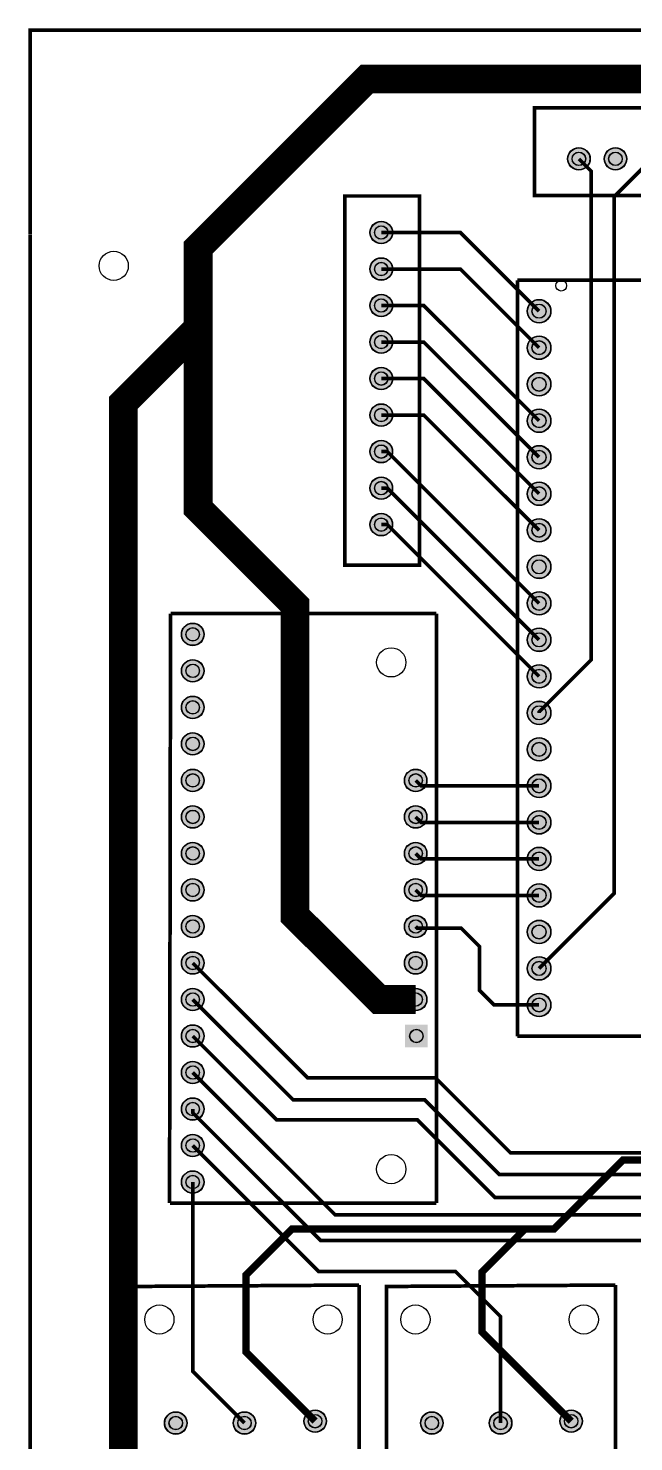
# Model space of a CAD drawing. Header units: millimetres. Extents: x 13 to 191, y -72 to 100.
# Drawn here: x 13.5 to 55.5, y 2 to 100.3 of the extents above; entities that cross this region are included whole.
import ezdxf

# ---------------------------------------------------------------- set-up
doc = ezdxf.new("R2010")
doc.units = ezdxf.units.MM
for name, color, linetype, true_color in [('BoardOutLine', 7, 'Continuous', 0xff00ff), ('BottomLayer', 7, 'Continuous', 0x0000ff), ('BottomSolderMaskLayer', 7, 'Continuous', 0xaa00ff), ('Multi-Layer', 7, 'Continuous', 0xc0c0c0), ('TopLayer', 7, 'Continuous', 0xff0000), ('TopSilkLayer', 7, 'Continuous', 0xffcc00), ('TopSolderMaskLayer', 7, 'Continuous', 0x800080)]:
    doc.layers.add(name, color=color, linetype=linetype, true_color=true_color)

msp = doc.modelspace()

# ---------------------------------------------------------------- hatches: boundary and pattern name
at = {"layer": 'BottomSolderMaskLayer'}
for points in [[(50.95224790449566, 91.24409448818903, 1), (52.52705105410195, 91.24409448818903, 1)], [(53.49225298450579, 91.24409448818903, 1), (55.067056134112086, 91.24409448818903, 1)], [(37.21259842519685, 86.12014224028451, 1), (38.78740157480315, 86.12014224028451, 1)], [(37.21259842519685, 83.58013716027438, 1), (38.78740157480315, 83.58013716027438, 1)], [(37.21259842519685, 81.04013208026413, 1), (38.78740157480315, 81.04013208026413, 1)], [(48.14465328930654, 80.64516129032268, 1), (49.795402590805146, 80.64516129032268, 1)], [(37.21259842519685, 78.500127000254, 1), (38.78740157480315, 78.500127000254, 1)], [(48.14465328930654, 78.10515621031243, 1), (49.795402590805146, 78.10515621031243, 1)], [(37.21259842519685, 75.96012192024386, 1), (38.78740157480315, 75.96012192024386, 1)], [(48.14465328930654, 75.5651511303023, 1), (49.795402590805146, 75.5651511303023, 1)], [(37.21259842519685, 73.42011684023373, 1), (38.78740157480315, 73.42011684023373, 1)], [(48.14465328930654, 73.02514605029216, 1), (49.795402590805146, 73.02514605029216, 1)], [(37.21259842519685, 70.88011176022349, 1), (38.78740157480315, 70.88011176022349, 1)], [(48.14465328930654, 70.48514097028203, 1), (49.795402590805146, 70.48514097028203, 1)], [(37.21259842519685, 68.34010668021335, 1), (38.78740157480315, 68.34010668021335, 1)], [(48.14465328930654, 67.94513589027179, 1), (49.795402590805146, 67.94513589027179, 1)], [(37.21259842519685, 65.80010160020322, 1), (38.78740157480315, 65.80010160020322, 1)], [(48.14465328930654, 65.40513081026165, 1), (49.795402590805146, 65.40513081026165, 1)], [(48.14465328930654, 62.86512573025152, 1), (49.795402590805146, 62.86512573025152, 1)], [(48.14465328930654, 60.32512065024139, 1), (49.795402590805146, 60.32512065024139, 1)], [(24.10464820929638, 58.16611633223272, 1), (25.679451358902675, 58.16611633223272, 1)], [(48.14465328930654, 57.78511557023114, 1), (49.795402590805146, 57.78511557023114, 1)], [(24.10464820929638, 55.626111252222586, 1), (25.679451358902675, 55.626111252222586, 1)], [(48.14465328930654, 55.24511049022101, 1), (49.795402590805146, 55.24511049022101, 1)], [(24.10464820929638, 53.08610617221234, 1), (25.679451358902675, 53.08610617221234, 1)], [(48.14465328930654, 52.70510541021088, 1), (49.795402590805146, 52.70510541021088, 1)], [(24.10464820929638, 50.54610109220221, 1), (25.679451358902675, 50.54610109220221, 1)], [(48.14465328930654, 50.165100330200744, 1), (49.795402590805146, 50.165100330200744, 1)], [(24.10464820929638, 48.006096012192074, 1), (25.679451358902675, 48.006096012192074, 1)], [(39.60452120904238, 48.006096012192074, 1), (41.17932435864868, 48.006096012192074, 1)], [(48.14465328930654, 47.6250952501905, 1), (49.795402590805146, 47.6250952501905, 1)], [(24.10464820929638, 45.46609093218194, 1), (25.679451358902675, 45.46609093218194, 1)], [(39.60452120904238, 45.46609093218194, 1), (41.17932435864868, 45.46609093218194, 1)], [(48.14465328930654, 45.085090170180365, 1), (49.795402590805146, 45.085090170180365, 1)], [(24.10464820929638, 42.926085852171695, 1), (25.679451358902675, 42.926085852171695, 1)], [(39.60452120904238, 42.926085852171695, 1), (41.17932435864868, 42.926085852171695, 1)], [(48.14465328930654, 42.54508509017023, 1), (49.795402590805146, 42.54508509017023, 1)], [(24.10464820929638, 40.38608077216156, 1), (25.679451358902675, 40.38608077216156, 1)], [(39.60452120904238, 40.38608077216156, 1), (41.17932435864868, 40.38608077216156, 1)], [(48.14465328930654, 40.0050800101601, 1), (49.795402590805146, 40.0050800101601, 1)], [(24.10464820929638, 37.84607569215143, 1), (25.679451358902675, 37.84607569215143, 1)], [(39.60452120904238, 37.84607569215143, 1), (41.17932435864868, 37.84607569215143, 1)], [(48.14465328930654, 37.465074930149854, 1), (49.795402590805146, 37.465074930149854, 1)], [(24.10464820929638, 35.3060706121413, 1), (25.679451358902675, 35.3060706121413, 1)], [(39.60452120904238, 35.3060706121413, 1), (41.17932435864868, 35.3060706121413, 1)], [(48.14465328930654, 34.92506985013972, 1), (49.795402590805146, 34.92506985013972, 1)], [(24.10464820929638, 32.76606553213105, 1), (25.679451358902675, 32.76606553213105, 1)], [(39.60452120904238, 32.76606553213105, 1), (41.17932435864868, 32.76606553213105, 1)], [(48.14465328930654, 32.38506477012959, 1), (49.795402590805146, 32.38506477012959, 1)], [(24.10464820929638, 30.22606045212092, 1), (25.679451358902675, 30.22606045212092, 1)], [(39.65542629751917, 31.013514520362378), (41.230229447125566, 31.013514520362378), (41.230229447125566, 29.438711370756096), (39.65542629751917, 29.438711370756096)], [(24.10464820929638, 27.686055372110786, 1), (25.679451358902675, 27.686055372110786, 1)], [(24.10464820929638, 25.146050292100654, 1), (25.679451358902675, 25.146050292100654, 1)], [(24.10464820929638, 22.606045212090407, 1), (25.679451358902675, 22.606045212090407, 1)], [(24.10464820929638, 20.066040132080275, 1), (25.679451358902675, 20.066040132080275, 1)], [(22.926593853187846, 3.302006604013286, 1), (24.501397002794143, 3.302006604013286, 1)], [(27.706629413258774, 3.302006604013286, 1), (29.28143256286507, 3.302006604013286, 1)], [(32.61366522733038, 3.429006858013736, 1), (34.188468376936676, 3.429006858013736, 1)], [(40.726949453898946, 3.302006604013286, 1), (42.30175260350524, 3.302006604013286, 1)], [(45.5069850139701, 3.302006604013286, 1), (47.0817881635764, 3.302006604013286, 1)], [(50.41402082804171, 3.429006858013736, 1), (51.988823977648, 3.429006858013736, 1)]]:
    msp.add_hatch(color=256, dxfattribs=at).paths.add_polyline_path(points)
at = {"layer": 'Multi-Layer'}
for points in [[(50.97764795529576, 91.24409448818903, 1), (52.50165100330185, 91.24409448818903, 1)], [(53.51765303530589, 91.24409448818903, 1), (55.041656083311985, 91.24409448818903, 1)], [(37.23799847599695, 86.12014224028451, 1), (38.76200152400305, 86.12014224028451, 1)], [(37.23799847599695, 83.58013716027438, 1), (38.76200152400305, 83.58013716027438, 1)], [(37.23799847599695, 81.04013208026413, 1), (38.76200152400305, 81.04013208026413, 1)], [(48.17005334010664, 80.64516129032268, 1), (49.770002540005045, 80.64516129032268, 1)], [(37.23799847599695, 78.500127000254, 1), (38.76200152400305, 78.500127000254, 1)], [(48.17005334010664, 78.10515621031243, 1), (49.770002540005045, 78.10515621031243, 1)], [(37.23799847599695, 75.96012192024386, 1), (38.76200152400305, 75.96012192024386, 1)], [(48.17005334010664, 75.5651511303023, 1), (49.770002540005045, 75.5651511303023, 1)], [(37.23799847599695, 73.42011684023373, 1), (38.76200152400305, 73.42011684023373, 1)], [(48.17005334010664, 73.02514605029216, 1), (49.770002540005045, 73.02514605029216, 1)], [(37.23799847599695, 70.88011176022349, 1), (38.76200152400305, 70.88011176022349, 1)], [(48.17005334010664, 70.48514097028203, 1), (49.770002540005045, 70.48514097028203, 1)], [(37.23799847599695, 68.34010668021335, 1), (38.76200152400305, 68.34010668021335, 1)], [(48.17005334010664, 67.94513589027179, 1), (49.770002540005045, 67.94513589027179, 1)], [(37.23799847599695, 65.80010160020322, 1), (38.76200152400305, 65.80010160020322, 1)], [(48.17005334010664, 65.40513081026165, 1), (49.770002540005045, 65.40513081026165, 1)], [(48.17005334010664, 62.86512573025152, 1), (49.770002540005045, 62.86512573025152, 1)], [(48.17005334010664, 60.32512065024139, 1), (49.770002540005045, 60.32512065024139, 1)], [(24.13004826009648, 58.16611633223272, 1), (25.654051308102574, 58.16611633223272, 1)], [(48.17005334010664, 57.78511557023114, 1), (49.770002540005045, 57.78511557023114, 1)], [(24.13004826009648, 55.626111252222586, 1), (25.654051308102574, 55.626111252222586, 1)], [(48.17005334010664, 55.24511049022101, 1), (49.770002540005045, 55.24511049022101, 1)], [(24.13004826009648, 53.08610617221234, 1), (25.654051308102574, 53.08610617221234, 1)], [(48.17005334010664, 52.70510541021088, 1), (49.770002540005045, 52.70510541021088, 1)], [(24.13004826009648, 50.54610109220221, 1), (25.654051308102574, 50.54610109220221, 1)], [(48.17005334010664, 50.165100330200744, 1), (49.770002540005045, 50.165100330200744, 1)], [(24.13004826009648, 48.006096012192074, 1), (25.654051308102574, 48.006096012192074, 1)], [(39.62992125984248, 48.006096012192074, 1), (41.15392430784858, 48.006096012192074, 1)], [(48.17005334010664, 47.6250952501905, 1), (49.770002540005045, 47.6250952501905, 1)], [(24.13004826009648, 45.46609093218194, 1), (25.654051308102574, 45.46609093218194, 1)], [(39.62992125984248, 45.46609093218194, 1), (41.15392430784858, 45.46609093218194, 1)], [(48.17005334010664, 45.085090170180365, 1), (49.770002540005045, 45.085090170180365, 1)], [(24.13004826009648, 42.926085852171695, 1), (25.654051308102574, 42.926085852171695, 1)], [(39.62992125984248, 42.926085852171695, 1), (41.15392430784858, 42.926085852171695, 1)], [(48.17005334010664, 42.54508509017023, 1), (49.770002540005045, 42.54508509017023, 1)], [(24.13004826009648, 40.38608077216156, 1), (25.654051308102574, 40.38608077216156, 1)], [(39.62992125984248, 40.38608077216156, 1), (41.15392430784858, 40.38608077216156, 1)], [(48.17005334010664, 40.0050800101601, 1), (49.770002540005045, 40.0050800101601, 1)], [(24.13004826009648, 37.84607569215143, 1), (25.654051308102574, 37.84607569215143, 1)], [(39.62992125984248, 37.84607569215143, 1), (41.15392430784858, 37.84607569215143, 1)], [(48.17005334010664, 37.465074930149854, 1), (49.770002540005045, 37.465074930149854, 1)], [(24.13004826009648, 35.3060706121413, 1), (25.654051308102574, 35.3060706121413, 1)], [(39.62992125984248, 35.3060706121413, 1), (41.15392430784858, 35.3060706121413, 1)], [(48.17005334010664, 34.92506985013972, 1), (49.770002540005045, 34.92506985013972, 1)], [(24.13004826009648, 32.76606553213105, 1), (25.654051308102574, 32.76606553213105, 1)], [(39.62992125984248, 32.76606553213105, 1), (41.15392430784858, 32.76606553213105, 1)], [(48.17005334010664, 32.38506477012959, 1), (49.770002540005045, 32.38506477012959, 1)], [(24.13004826009648, 30.22606045212092, 1), (25.654051308102574, 30.22606045212092, 1)], [(39.680822961645845, 30.988112776225535), (41.204826009651924, 30.988112776225535), (41.204826009651924, 29.464109728219455), (39.680822961645845, 29.464109728219455)], [(24.13004826009648, 27.686055372110786, 1), (25.654051308102574, 27.686055372110786, 1)], [(24.13004826009648, 25.146050292100654, 1), (25.654051308102574, 25.146050292100654, 1)], [(24.13004826009648, 22.606045212090407, 1), (25.654051308102574, 22.606045212090407, 1)], [(24.13004826009648, 20.066040132080275, 1), (25.654051308102574, 20.066040132080275, 1)], [(22.951993903987947, 3.302006604013286, 1), (24.47599695199404, 3.302006604013286, 1)], [(27.732029464058876, 3.302006604013286, 1), (29.25603251206497, 3.302006604013286, 1)], [(32.63906527813048, 3.429006858013736, 1), (34.163068326136575, 3.429006858013736, 1)], [(40.75234950469905, 3.302006604013286, 1), (42.27635255270514, 3.302006604013286, 1)], [(45.5323850647702, 3.302006604013286, 1), (47.0563881127763, 3.302006604013286, 1)], [(50.43942087884181, 3.429006858013736, 1), (51.9634239268479, 3.429006858013736, 1)]]:
    msp.add_hatch(color=256, dxfattribs=at).paths.add_polyline_path(points)
at = {"layer": 'TopSolderMaskLayer'}
for points in [[(50.95224790449566, 91.24409448818903, 1), (52.52705105410195, 91.24409448818903, 1)], [(53.49225298450579, 91.24409448818903, 1), (55.067056134112086, 91.24409448818903, 1)], [(37.21259842519685, 86.12014224028451, 1), (38.78740157480315, 86.12014224028451, 1)], [(37.21259842519685, 83.58013716027438, 1), (38.78740157480315, 83.58013716027438, 1)], [(37.21259842519685, 81.04013208026413, 1), (38.78740157480315, 81.04013208026413, 1)], [(48.14465328930654, 80.64516129032268, 1), (49.795402590805146, 80.64516129032268, 1)], [(37.21259842519685, 78.500127000254, 1), (38.78740157480315, 78.500127000254, 1)], [(48.14465328930654, 78.10515621031243, 1), (49.795402590805146, 78.10515621031243, 1)], [(37.21259842519685, 75.96012192024386, 1), (38.78740157480315, 75.96012192024386, 1)], [(48.14465328930654, 75.5651511303023, 1), (49.795402590805146, 75.5651511303023, 1)], [(37.21259842519685, 73.42011684023373, 1), (38.78740157480315, 73.42011684023373, 1)], [(48.14465328930654, 73.02514605029216, 1), (49.795402590805146, 73.02514605029216, 1)], [(37.21259842519685, 70.88011176022349, 1), (38.78740157480315, 70.88011176022349, 1)], [(48.14465328930654, 70.48514097028203, 1), (49.795402590805146, 70.48514097028203, 1)], [(37.21259842519685, 68.34010668021335, 1), (38.78740157480315, 68.34010668021335, 1)], [(48.14465328930654, 67.94513589027179, 1), (49.795402590805146, 67.94513589027179, 1)], [(37.21259842519685, 65.80010160020322, 1), (38.78740157480315, 65.80010160020322, 1)], [(48.14465328930654, 65.40513081026165, 1), (49.795402590805146, 65.40513081026165, 1)], [(48.14465328930654, 62.86512573025152, 1), (49.795402590805146, 62.86512573025152, 1)], [(48.14465328930654, 60.32512065024139, 1), (49.795402590805146, 60.32512065024139, 1)], [(24.10464820929638, 58.16611633223272, 1), (25.679451358902675, 58.16611633223272, 1)], [(48.14465328930654, 57.78511557023114, 1), (49.795402590805146, 57.78511557023114, 1)], [(24.10464820929638, 55.626111252222586, 1), (25.679451358902675, 55.626111252222586, 1)], [(48.14465328930654, 55.24511049022101, 1), (49.795402590805146, 55.24511049022101, 1)], [(24.10464820929638, 53.08610617221234, 1), (25.679451358902675, 53.08610617221234, 1)], [(48.14465328930654, 52.70510541021088, 1), (49.795402590805146, 52.70510541021088, 1)], [(24.10464820929638, 50.54610109220221, 1), (25.679451358902675, 50.54610109220221, 1)], [(48.14465328930654, 50.165100330200744, 1), (49.795402590805146, 50.165100330200744, 1)], [(24.10464820929638, 48.006096012192074, 1), (25.679451358902675, 48.006096012192074, 1)], [(39.60452120904238, 48.006096012192074, 1), (41.17932435864868, 48.006096012192074, 1)], [(48.14465328930654, 47.6250952501905, 1), (49.795402590805146, 47.6250952501905, 1)], [(24.10464820929638, 45.46609093218194, 1), (25.679451358902675, 45.46609093218194, 1)], [(39.60452120904238, 45.46609093218194, 1), (41.17932435864868, 45.46609093218194, 1)], [(48.14465328930654, 45.085090170180365, 1), (49.795402590805146, 45.085090170180365, 1)], [(24.10464820929638, 42.926085852171695, 1), (25.679451358902675, 42.926085852171695, 1)], [(39.60452120904238, 42.926085852171695, 1), (41.17932435864868, 42.926085852171695, 1)], [(48.14465328930654, 42.54508509017023, 1), (49.795402590805146, 42.54508509017023, 1)], [(24.10464820929638, 40.38608077216156, 1), (25.679451358902675, 40.38608077216156, 1)], [(39.60452120904238, 40.38608077216156, 1), (41.17932435864868, 40.38608077216156, 1)], [(48.14465328930654, 40.0050800101601, 1), (49.795402590805146, 40.0050800101601, 1)], [(24.10464820929638, 37.84607569215143, 1), (25.679451358902675, 37.84607569215143, 1)], [(39.60452120904238, 37.84607569215143, 1), (41.17932435864868, 37.84607569215143, 1)], [(48.14465328930654, 37.465074930149854, 1), (49.795402590805146, 37.465074930149854, 1)], [(24.10464820929638, 35.3060706121413, 1), (25.679451358902675, 35.3060706121413, 1)], [(39.60452120904238, 35.3060706121413, 1), (41.17932435864868, 35.3060706121413, 1)], [(48.14465328930654, 34.92506985013972, 1), (49.795402590805146, 34.92506985013972, 1)], [(24.10464820929638, 32.76606553213105, 1), (25.679451358902675, 32.76606553213105, 1)], [(39.60452120904238, 32.76606553213105, 1), (41.17932435864868, 32.76606553213105, 1)], [(48.14465328930654, 32.38506477012959, 1), (49.795402590805146, 32.38506477012959, 1)], [(24.10464820929638, 30.22606045212092, 1), (25.679451358902675, 30.22606045212092, 1)], [(39.65542629751917, 31.013514520362378), (41.230229447125566, 31.013514520362378), (41.230229447125566, 29.438711370756096), (39.65542629751917, 29.438711370756096)], [(24.10464820929638, 27.686055372110786, 1), (25.679451358902675, 27.686055372110786, 1)], [(24.10464820929638, 25.146050292100654, 1), (25.679451358902675, 25.146050292100654, 1)], [(24.10464820929638, 22.606045212090407, 1), (25.679451358902675, 22.606045212090407, 1)], [(24.10464820929638, 20.066040132080275, 1), (25.679451358902675, 20.066040132080275, 1)], [(22.926593853187846, 3.302006604013286, 1), (24.501397002794143, 3.302006604013286, 1)], [(27.706629413258774, 3.302006604013286, 1), (29.28143256286507, 3.302006604013286, 1)], [(32.61366522733038, 3.429006858013736, 1), (34.188468376936676, 3.429006858013736, 1)], [(40.726949453898946, 3.302006604013286, 1), (42.30175260350524, 3.302006604013286, 1)], [(45.5069850139701, 3.302006604013286, 1), (47.0817881635764, 3.302006604013286, 1)], [(50.41402082804171, 3.429006858013736, 1), (51.988823977648, 3.429006858013736, 1)]]:
    msp.add_hatch(color=256, dxfattribs=at).paths.add_polyline_path(points)

# ---------------------------------------------------------------- linework, layer by layer
at = {"layer": 'BoardOutLine', "const_width": 0.25400050800101603}
msp.add_lwpolyline([(13.589027178054266, 85.99949199898401), (13.589027178054266, 100.20066040132076), (124.00050800101599, 100.20066040132076), (136.2001524003049, 88.00101600203209), (191.0007620015242, 88.00101600203209), (190.88138176276357, 52.95910591821189), (182.11836423672844, 42.29108458216922), (159.49199898399797, 42.29108458216922), (151.80086360172731, 34.59994919989833), (151.80086360172731, -23.967487934975907), (148.08229616459244, -27.686055372110673), (147.8282956565913, -63.246126492252984), (139.2735585471171, -71.80086360172709), (13.589027178054266, -71.80086360172709), (13.589027178054266, 85.97917195834395)], dxfattribs=at)
at = {"layer": 'BottomLayer', "const_width": 0.5080010160020321}
for points in [[(108, 63.34991109982229), (105.74991109982238, 63.34991109982229), (101.40000000000009, 59), (101.40000000000009, 27.399999999999977), (95.59999999999991, 21.600000000000023), (54.799999999999955, 21.600000000000023), (50.00000000000023, 16.800000000000068), (31.800000000000182, 16.800000000000068), (28.600000000000136, 13.600000000000023), (28.600000000000136, 8.230073660147355), (33.40106680213353, 3.429006858013736)], [(48.067056134112136, 16.799593599187233), (48.001016002031974, 16.799593599187233), (45.00127000253997, 13.799847599695227), (45.00127000253997, 9.63169926339856), (51.201422402844855, 3.429006858013736)]]:
    msp.add_lwpolyline(points, dxfattribs=at)
at = {"layer": 'BottomSolderMaskLayer'}
for centre, radius in [((51.739649479298805, 91.24409448818903), 0.7874015748031498), ((51.739751079502184, 91.24399288798588), 0.47244094488188987), ((54.27965455930894, 91.24409448818903), 0.7874015748031498), ((54.279756159512544, 91.24399288798588), 0.47244094488188987), ((38, 86.12014224028451), 0.7874015748031498), ((38, 86.11998983997967), 0.47244094488188987), ((38, 83.58013716027438), 0.7874015748031498), ((38, 83.58001016002038), 0.47244094488188987), ((38, 81.04013208026413), 0.7874015748031498), ((38, 81.04000508001025), 0.47244094488188987), ((48.97002794005584, 80.64516129032268), 0.8253746507493016), ((48.97010414020815, 80.64516129032268), 0.4952509969792126), ((38, 78.500127000254), 0.7874015748031498), ((38, 78.50000000000011), 0.47244094488188987), ((48.97002794005584, 78.10515621031243), 0.8253746507493016), ((48.970129540258995, 78.10515621031243), 0.49530341003847594), ((38, 75.96012192024386), 0.7874015748031498), ((38, 75.95999491998998), 0.47244094488188987), ((48.97002794005584, 75.5651511303023), 0.8253746507493016), ((48.970129540258995, 75.5651511303023), 0.4952509969792126), ((38, 73.42011684023373), 0.7874015748031498), ((38, 73.41998983997973), 0.47244094488188987), ((48.97002794005584, 73.02514605029216), 0.8253746507493016), ((48.970129540258995, 73.02514605029216), 0.4952509969792126), ((38, 70.88011176022349), 0.7874015748031498), ((38, 70.88001016002033), 0.47244094488188987), ((48.97002794005584, 70.48514097028203), 0.8253746507493016), ((48.970129540258995, 70.48514097028203), 0.4952509969792126), ((38, 68.34010668021335), 0.7874015748031498), ((38, 68.3400050800102), 0.47244094488188987), ((48.97002794005584, 67.94513589027179), 0.8253746507493016), ((48.970129540258995, 67.94513589027179), 0.4952509969792126), ((38, 65.80010160020322), 0.7874015748031498), ((38, 65.80000000000007), 0.47244094488188987), ((48.97002794005584, 65.40513081026165), 0.8253746507493016), ((48.970129540258995, 65.40513081026165), 0.4952509969792126), ((48.97002794005584, 62.86512573025152), 0.8253746507493016), ((48.970129540258995, 62.86512573025152), 0.4952509969792126), ((48.97002794005584, 60.32512065024139), 0.8253746507493016), ((48.970129540258995, 60.32512065024139), 0.4952509969792126), ((24.892049784099527, 58.16611633223272), 0.7874015748031498), ((24.892049784099527, 58.16611633223272), 0.47244094488188987), ((48.97002794005584, 57.78511557023114), 0.8253746507493016), ((48.970129540258995, 57.78511557023114), 0.4952509969792126), ((24.892049784099527, 55.626111252222586), 0.7874015748031498), ((24.892049784099527, 55.626111252222586), 0.47244094488188987), ((48.97002794005584, 55.24511049022101), 0.8253746507493016), ((48.970129540258995, 55.24511049022101), 0.4952509969792126), ((24.892049784099527, 53.08610617221234), 0.7874015748031498), ((24.892049784099527, 53.08610617221234), 0.47244094488188987), ((48.97002794005584, 52.70510541021088), 0.8253746507493016), ((48.970129540258995, 52.70510541021088), 0.4952509969792126), ((24.892049784099527, 50.54610109220221), 0.7874015748031498), ((24.892049784099527, 50.54612649225305), 0.47244094488188987), ((48.97002794005584, 50.165100330200744), 0.8253746507493016), ((48.970129540258995, 50.165100330200744), 0.4952509969792126), ((24.892049784099527, 48.006096012192074), 0.7874015748031498), ((24.892049784099527, 48.00612141224292), 0.47244094488188987), ((40.39192278384553, 48.006096012192074), 0.7874015748031498), ((40.39202438404891, 48.00612141224292), 0.47244094488188987), ((48.97002794005584, 47.6250952501905), 0.8253746507493016), ((48.970129540258995, 47.6250952501905), 0.4952509969792126), ((24.892049784099527, 45.46609093218194), 0.7874015748031498), ((40.39192278384553, 45.46609093218194), 0.7874015748031498), ((24.892049784099527, 45.46611633223279), 0.47244094488188987), ((40.39199898399784, 45.46611633223279), 0.47244094488188987), ((48.97002794005584, 45.085090170180365), 0.8253746507493016), ((48.970129540258995, 45.085090170180365), 0.4952509969792126), ((24.892049784099527, 42.926085852171695), 0.7874015748031498), ((24.892049784099527, 42.92611125222254), 0.47244094488188987), ((40.39192278384553, 42.926085852171695), 0.7874015748031498), ((40.39199898399784, 42.92611125222254), 0.47244094488188987), ((48.97002794005584, 42.54508509017023), 0.8253746507493016), ((48.970129540258995, 42.54508509017023), 0.4952509969792126), ((24.892049784099527, 40.38608077216156), 0.7874015748031498), ((24.892049784099527, 40.38610617221241), 0.47244094488188987), ((40.39192278384553, 40.38608077216156), 0.7874015748031498), ((40.39199898399784, 40.38610617221241), 0.47244094488188987), ((48.97002794005584, 40.0050800101601), 0.8253746507493016), ((48.970129540258995, 40.0050800101601), 0.4952509969792126), ((24.892049784099527, 37.84607569215143), 0.7874015748031498), ((40.39192278384553, 37.84607569215143), 0.7874015748031498), ((24.892049784099527, 37.846126492253006), 0.47244094488188987), ((40.39199898399784, 37.846101092202275), 0.47244094488188987), ((48.97002794005584, 37.465074930149854), 0.8253746507493016), ((48.970129540258995, 37.465074930149854), 0.4952509969792126), ((24.892049784099527, 35.3060706121413), 0.7874015748031498), ((24.892049784099527, 35.306121412242874), 0.47244094488188987), ((40.39192278384553, 35.3060706121413), 0.7874015748031498), ((40.39199898399784, 35.306121412242874), 0.47244094488188987), ((48.97002794005584, 34.92506985013972), 0.8253746507493016), ((48.970129540258995, 34.92506985013972), 0.4952509969792126), ((24.892049784099527, 32.76606553213105), 0.7874015748031498), ((40.39192278384553, 32.76606553213105), 0.7874015748031498), ((24.892049784099527, 32.76611633223274), 0.47244094488188987), ((40.39199898399784, 32.76611633223274), 0.47244094488188987), ((48.97002794005584, 32.38506477012959), 0.8253746507493016), ((48.970129540258995, 32.38506477012959), 0.4952509969792126), ((24.892049784099527, 30.22606045212092), 0.7874015748031498), ((24.892049784099527, 30.226111252222495), 0.47244094488188987), ((40.442824485649, 30.226111252222495), 0.47244094488188987), ((24.892049784099527, 27.686055372110786), 0.7874015748031498), ((24.892049784099527, 27.686106172212362), 0.47244094488188987), ((24.892049784099527, 25.146050292100654), 0.7874015748031498), ((24.892049784099527, 25.146126492253075), 0.47244094488188987), ((24.892049784099527, 22.606045212090407), 0.7874015748031498), ((24.892049784099527, 22.606121412242942), 0.47244094488188987), ((24.892049784099527, 20.066040132080275), 0.7874015748031498), ((24.892049784099527, 20.066116332232696), 0.47244094488188987), ((23.713995427990994, 3.302006604013286), 0.7874015748031498), ((28.494030988061922, 3.302006604013286), 0.7874015748031498), ((33.40106680213353, 3.429006858013736), 0.7874015748031498), ((41.514351028702094, 3.302006604013286), 0.7874015748031498), ((46.29438658877325, 3.302006604013286), 0.7874015748031498), ((51.201422402844855, 3.429006858013736), 0.7874015748031498), ((23.7140716281433, 3.302006604013286), 0.47244094488188987), ((28.494056388112767, 3.302006604013286), 0.47244094488188987), ((33.40106680213353, 3.429006858013736), 0.47244094488188987), ((41.5144272288544, 3.302006604013286), 0.47244094488188987), ((46.29441198882387, 3.302006604013286), 0.47244094488188987), ((51.201422402844855, 3.429006858013736), 0.47244094488188987)]:
    msp.add_circle(centre, radius, dxfattribs=at)
at = {"layer": 'Multi-Layer'}
for centre, radius in [((51.739649479298805, 91.24409448818903), 0.7620015240030481), ((51.739751079502184, 91.24399288798588), 0.45720091440182886), ((54.27965455930894, 91.24409448818903), 0.7620015240030481), ((54.279756159512544, 91.24399288798588), 0.45720091440182886), ((38, 86.12014224028451), 0.7620015240030481), ((38, 86.11998983997967), 0.45720091440182886), ((19.400050800101553, 83.80010160020322), 1.0160020320040641), ((38, 83.58013716027438), 0.7620015240030481), ((38, 83.58001016002038), 0.45720091440182886), ((38, 81.04013208026413), 0.7620015240030481), ((38, 81.04000508001025), 0.45720091440182886), ((48.97002794005584, 80.64516129032268), 0.7999745999492001), ((48.97010414020815, 80.64516129032268), 0.4800101600203201), ((38, 78.500127000254), 0.7620015240030481), ((38, 78.50000000000011), 0.45720091440182886), ((48.97002794005584, 78.10515621031243), 0.7999745999492001), ((48.970129540258995, 78.10515621031243), 0.4800609601219203), ((38, 75.96012192024386), 0.7620015240030481), ((38, 75.95999491998998), 0.45720091440182886), ((48.97002794005584, 75.5651511303023), 0.7999745999492001), ((48.970129540258995, 75.5651511303023), 0.4800101600203201), ((38, 73.42011684023373), 0.7620015240030481), ((38, 73.41998983997973), 0.45720091440182886), ((48.97002794005584, 73.02514605029216), 0.7999745999492001), ((48.970129540258995, 73.02514605029216), 0.4800101600203201), ((38, 70.88011176022349), 0.7620015240030481), ((38, 70.88001016002033), 0.45720091440182886), ((48.97002794005584, 70.48514097028203), 0.7999745999492001), ((48.970129540258995, 70.48514097028203), 0.4800101600203201), ((38, 68.34010668021335), 0.7620015240030481), ((38, 68.3400050800102), 0.45720091440182886), ((48.97002794005584, 67.94513589027179), 0.7999745999492001), ((48.970129540258995, 67.94513589027179), 0.4800101600203201), ((38, 65.80010160020322), 0.7620015240030481), ((38, 65.80000000000007), 0.45720091440182886), ((48.97002794005584, 65.40513081026165), 0.7999745999492001), ((48.970129540258995, 65.40513081026165), 0.4800101600203201), ((48.97002794005584, 62.86512573025152), 0.7999745999492001), ((48.970129540258995, 62.86512573025152), 0.4800101600203201), ((48.97002794005584, 60.32512065024139), 0.7999745999492001), ((48.970129540258995, 60.32512065024139), 0.4800101600203201), ((24.892049784099527, 58.16611633223272), 0.7620015240030481), ((24.892049784099527, 58.16611633223272), 0.45720091440182886), ((48.97002794005584, 57.78511557023114), 0.7999745999492001), ((48.970129540258995, 57.78511557023114), 0.4800101600203201), ((38.69215138430286, 56.21615443230883), 1.0160020320040641), ((24.892049784099527, 55.626111252222586), 0.7620015240030481), ((24.892049784099527, 55.626111252222586), 0.45720091440182886), ((48.97002794005584, 55.24511049022101), 0.7999745999492001), ((48.970129540258995, 55.24511049022101), 0.4800101600203201), ((24.892049784099527, 53.08610617221234), 0.7620015240030481), ((24.892049784099527, 53.08610617221234), 0.45720091440182886), ((48.97002794005584, 52.70510541021088), 0.7999745999492001), ((48.970129540258995, 52.70510541021088), 0.4800101600203201), ((24.892049784099527, 50.54610109220221), 0.7620015240030481), ((24.892049784099527, 50.54612649225305), 0.45720091440182886), ((48.97002794005584, 50.165100330200744), 0.7999745999492001), ((48.970129540258995, 50.165100330200744), 0.4800101600203201), ((24.892049784099527, 48.006096012192074), 0.7620015240030481), ((24.892049784099527, 48.00612141224292), 0.45720091440182886), ((40.39192278384553, 48.006096012192074), 0.7620015240030481), ((40.39202438404891, 48.00612141224292), 0.45720091440182886), ((48.97002794005584, 47.6250952501905), 0.7999745999492001), ((48.970129540258995, 47.6250952501905), 0.4800101600203201), ((24.892049784099527, 45.46609093218194), 0.7620015240030481), ((40.39192278384553, 45.46609093218194), 0.7620015240030481), ((24.892049784099527, 45.46611633223279), 0.45720091440182886), ((40.39199898399784, 45.46611633223279), 0.45720091440182886), ((48.97002794005584, 45.085090170180365), 0.7999745999492001), ((48.970129540258995, 45.085090170180365), 0.4800101600203201), ((24.892049784099527, 42.926085852171695), 0.7620015240030481), ((24.892049784099527, 42.92611125222254), 0.45720091440182886), ((40.39192278384553, 42.926085852171695), 0.7620015240030481), ((40.39199898399784, 42.92611125222254), 0.45720091440182886), ((48.97002794005584, 42.54508509017023), 0.7999745999492001), ((48.970129540258995, 42.54508509017023), 0.4800101600203201), ((24.892049784099527, 40.38608077216156), 0.7620015240030481), ((24.892049784099527, 40.38610617221241), 0.45720091440182886), ((40.39192278384553, 40.38608077216156), 0.7620015240030481), ((40.39199898399784, 40.38610617221241), 0.45720091440182886), ((48.97002794005584, 40.0050800101601), 0.7999745999492001), ((48.970129540258995, 40.0050800101601), 0.4800101600203201), ((24.892049784099527, 37.84607569215143), 0.7620015240030481), ((40.39192278384553, 37.84607569215143), 0.7620015240030481), ((24.892049784099527, 37.846126492253006), 0.45720091440182886), ((40.39199898399784, 37.846101092202275), 0.45720091440182886), ((48.97002794005584, 37.465074930149854), 0.7999745999492001), ((48.970129540258995, 37.465074930149854), 0.4800101600203201), ((24.892049784099527, 35.3060706121413), 0.7620015240030481), ((24.892049784099527, 35.306121412242874), 0.45720091440182886), ((40.39192278384553, 35.3060706121413), 0.7620015240030481), ((40.39199898399784, 35.306121412242874), 0.45720091440182886), ((48.97002794005584, 34.92506985013972), 0.7999745999492001), ((48.970129540258995, 34.92506985013972), 0.4800101600203201), ((24.892049784099527, 32.76606553213105), 0.7620015240030481), ((40.39192278384553, 32.76606553213105), 0.7620015240030481), ((24.892049784099527, 32.76611633223274), 0.45720091440182886), ((40.39199898399784, 32.76611633223274), 0.45720091440182886), ((48.97002794005584, 32.38506477012959), 0.7999745999492001), ((48.970129540258995, 32.38506477012959), 0.4800101600203201), ((24.892049784099527, 30.22606045212092), 0.7620015240030481), ((24.892049784099527, 30.226111252222495), 0.45720091440182886), ((40.442824485649, 30.226111252222495), 0.45720091440182886), ((24.892049784099527, 27.686055372110786), 0.7620015240030481), ((24.892049784099527, 27.686106172212362), 0.45720091440182886), ((24.892049784099527, 25.146050292100654), 0.7620015240030481), ((24.892049784099527, 25.146126492253075), 0.45720091440182886), ((24.892049784099527, 22.606045212090407), 0.7620015240030481), ((24.892049784099527, 22.606121412242942), 0.45720091440182886), ((38.69215138430286, 20.966217932435825), 1.0160020320040641), ((24.892049784099527, 20.066040132080275), 0.7620015240030481), ((24.892049784099527, 20.066116332232696), 0.45720091440182886), ((22.574041148082188, 10.501905003810066), 1.0160020320040641), ((34.27406654813308, 10.501905003810066), 1.0160020320040641), ((40.374396748793515, 10.501905003810066), 1.0160020320040641), ((52.07442214884418, 10.501905003810066), 1.0160020320040641), ((23.713995427990994, 3.302006604013286), 0.7620015240030481), ((28.494030988061922, 3.302006604013286), 0.7620015240030481), ((33.40106680213353, 3.429006858013736), 0.7620015240030481), ((41.514351028702094, 3.302006604013286), 0.7620015240030481), ((46.29438658877325, 3.302006604013286), 0.7620015240030481), ((51.201422402844855, 3.429006858013736), 0.7620015240030481), ((23.7140716281433, 3.302006604013286), 0.45720091440182886), ((28.494056388112767, 3.302006604013286), 0.45720091440182886), ((33.40106680213353, 3.429006858013736), 0.45720091440182886), ((41.5144272288544, 3.302006604013286), 0.45720091440182886), ((46.29441198882387, 3.302006604013286), 0.45720091440182886), ((51.201422402844855, 3.429006858013736), 0.45720091440182886)]:
    msp.add_circle(centre, radius, dxfattribs=at)
at = {"layer": 'TopLayer'}
for points, const_width in [([(92.32918465836929, 84.0741681483363), (92.32918465836929, 85.86995173990351), (81.3995427990858, 96.79959359918723), (37.000254000507994, 96.79959359918723), (25.273050546101103, 85.07239014478034), (25.273050546101103, 66.92913385826773), (32.004064008128125, 60.198120396240824), (32.004064008128125, 38.595377190754334), (37.83337566675141, 32.76606553213105), (40.391160782321776, 32.76606553213105)], 2), ([(48.97002794005584, 52.70510541021088), (48.97002794005584, 52.77002794005591), (52.59999999999991, 56.40000000000009), (52.59999999999991, 90.38374396748793), (51.739751079502184, 91.24399288798588)], 0.25400050800101603), ([(48.97002794005584, 34.92506985013972), (54.200000000000045, 40.15504191008392), (54.200000000000045, 88.62423164846325), (56.81976123952268, 91.24399288798588)], 0.25400050800101603), ([(38, 86.12004064008136), (43.49514859029705, 86.12004064008136), (48.97002794005584, 80.64516129032268)], 0.25400050800101603), ([(38, 83.58003556007111), (43.49514859029705, 83.58003556007111), (48.97002794005584, 78.10515621031243)], 0.25400050800101603), ([(38, 81.04003048006098), (40.955143510286916, 81.04003048006098), (48.97002794005584, 73.02514605029216)], 0.25400050800101603), ([(25.273050546101103, 79.46913893827787), (20.06604013208039, 74.26212852425704), (20.06604013208039, -37.97307594615188)], 2), ([(38, 78.50002540005084), (40.955143510286916, 78.50002540005084), (48.97002794005584, 70.48514097028203)], 0.25400050800101603), ([(38, 75.96002032004071), (40.955143510286916, 75.96002032004071), (48.97002794005584, 67.94513589027179)], 0.25400050800101603), ([(38, 73.42001524003047), (40.955143510286916, 73.42001524003047), (48.97002794005584, 65.40513081026165)], 0.25400050800101603), ([(38, 70.88001016002033), (38.415138430276784, 70.88001016002033), (48.97002794005584, 60.32512065024139)], 0.25400050800101603), ([(38, 68.3400050800102), (38.415138430276784, 68.3400050800102), (48.97002794005584, 57.78511557023114)], 0.25400050800101603), ([(38, 65.80000000000007), (38.415138430276784, 65.80000000000007), (48.97002794005584, 55.24511049022101)], 0.25400050800101603), ([(40.391160782321776, 48.006096012192074), (40.772161544323126, 47.6250952501905), (48.968757937515875, 47.6250952501905)], 0.25400050800101603), ([(40.39192278384553, 45.46609093218194), (40.77292354584711, 45.085090170180365), (48.97002794005584, 45.085090170180365)], 0.25400050800101603), ([(40.39192278384553, 42.926085852171695), (40.77292354584711, 42.54508509017023), (48.97002794005584, 42.54508509017023)], 0.25400050800101603), ([(40.39192278384553, 40.38608077216156), (40.77292354584711, 40.0050800101601), (48.97002794005584, 40.0050800101601)], 0.25400050800101603), ([(40.39192278384553, 37.84607569215143), (40.51892303784621, 37.71907543815087), (43.561087122174285, 37.71907543815087), (44.83108966217924, 36.4490728981458), (44.83108966217924, 33.40106680213364), (45.84709169418352, 32.38506477012959), (48.97002794005584, 32.38506477012959)], 0.25400050800101603), ([(135.30124460248908, 3.302006604013286), (135.30124460248908, 8.209042418084891), (128.90525781051565, 14.605029210058433), (113.7922275844553, 14.605029210058433), (112.268224536449, 16.129032258064512), (80.77216154432313, 16.129032258064512), (74.80314960629926, 22.09804419608838), (46.99009398018802, 22.09804419608838), (41.78308356616708, 27.30505461010921), (32.8930657861315, 27.30505461010921), (24.892049784099527, 35.3060706121413)], 0.25400050800101603), ([(117.50063500127021, 3.302006604013286), (117.50063500127021, 8.102616205232493), (110.6019812039624, 14.998729997460032), (79.87045974091939, 14.998729997460032), (74.26974853949696, 20.59944119888246), (46.20269240538482, 20.59944119888246), (41.02108204216415, 25.78105156210313), (31.877063754127448, 25.78105156210313), (24.892049784099527, 32.76606553213105)], 0.25400050800101603), ([(24.892049784099527, 30.22606045212092), (30.734061468122945, 24.384048768097614), (40.513081026162126, 24.384048768097614), (45.89789179578361, 18.999237998476133), (73.96494792989574, 18.999237998476133), (79.1211582423166, 13.843027686055393), (93.34518669037334, 13.843027686055393), (99.82219964439923, 7.366014732029498), (99.82219964439923, 3.426466852933686), (99.69773939547895, 3.302006604013286)], 0.25400050800101603), ([(81.89763779527561, 3.302006604013286), (81.89763779527561, 8.399542799085566), (72.51714503429002, 17.780035560071155), (34.79806959613916, 17.780035560071155), (24.892049784099527, 27.686055372110786)], 0.25400050800101603), ([(24.892049784099527, 25.146050292100654), (24.892049784099527, 24.89204978409964), (33.782067564135104, 16.002032004064063), (56.1341122682245, 16.002032004064063), (64.13512827025647, 8.001016002032088), (64.13512827025647, 3.3406908813818745), (64.096443992888, 3.302006604013286)], 0.25400050800101603), ([(46.294132588265256, 3.302006604013286), (46.294132588265256, 10.703581407162801), (43.1572263144526, 13.843027686055393), (33.655067310134655, 13.843027686055393), (24.892049784099527, 22.606045212090407)], 0.25400050800101603), ([(24.892049784099527, 20.066040132080275), (24.892049784099527, 6.903987807975682), (28.494030988061922, 3.302006604013286)], 0.25400050800101603)]:
    msp.add_lwpolyline(points, dxfattribs=dict(at, const_width=const_width))
at = {"layer": 'TopSilkLayer', "const_width": 0.25400050800101603}
for points in [[(74.59979679959383, 94.80000000000007), (74.59979679959383, 88.70398780797575), (48.65999491998991, 88.70398780797575), (48.65999491998991, 94.80000000000007), (74.59979679959383, 94.80000000000007)], [(35.45999491998987, 88.66004572009149), (40.66700533401058, 88.66004572009149), (40.66700533401058, 62.974244348488696), (35.45999491998987, 62.974244348488696), (35.45999491998987, 88.66004572009149)]]:
    msp.add_lwpolyline(points, close=True, dxfattribs=at)
for points in [[(47.46009652019302, 82.79517399034796), (68.71010922021856, 82.80515621031248)], [(47.47071374142752, 30.204876809753614), (47.46009652019302, 82.79517399034796)], [(23.35207010414024, 59.60612141224283), (23.282067564135104, 18.606121412242942)], [(23.35207010414024, 59.60612141224283), (41.83205486410975, 59.60612141224283)], [(41.83205486410975, 59.60612141224283), (41.83205486410975, 18.606121412242942)], [(47.47071374142752, 30.204876809753614), (68.72009144018307, 30.205156210312452)], [(23.302057404114976, 18.606121412242942), (41.83205486410975, 18.606121412242942)], [(36.47406654813312, 12.902006604013195), (36.47406654813312, -56.89799339598676), (20.57406654813326, -56.89799339598676), (20.57406654813326, 12.802006604013172), (36.46405892811799, 12.902006604013195)], [(54.274422148844224, 12.902006604013195), (54.274422148844224, -56.89799339598676), (38.37442214884436, -56.89799339598676), (38.37442214884436, 12.802006604013172), (54.26441452882909, 12.902006604013195)]]:
    msp.add_lwpolyline(points, dxfattribs=at)
at = {"layer": 'TopSilkLayer'}
msp.add_circle((50.5100330200662, 82.42519685039372), 0.3782067564135129, dxfattribs=at)
at = {"layer": 'TopSolderMaskLayer'}
for centre, radius in [((51.739649479298805, 91.24409448818903), 0.7874015748031498), ((51.739751079502184, 91.24399288798588), 0.47244094488188987), ((54.27965455930894, 91.24409448818903), 0.7874015748031498), ((54.279756159512544, 91.24399288798588), 0.47244094488188987), ((38, 86.12014224028451), 0.7874015748031498), ((38, 86.11998983997967), 0.47244094488188987), ((38, 83.58013716027438), 0.7874015748031498), ((38, 83.58001016002038), 0.47244094488188987), ((38, 81.04013208026413), 0.7874015748031498), ((38, 81.04000508001025), 0.47244094488188987), ((48.97002794005584, 80.64516129032268), 0.8253746507493016), ((48.97010414020815, 80.64516129032268), 0.4952509969792126), ((38, 78.500127000254), 0.7874015748031498), ((38, 78.50000000000011), 0.47244094488188987), ((48.97002794005584, 78.10515621031243), 0.8253746507493016), ((48.970129540258995, 78.10515621031243), 0.49530341003847594), ((38, 75.96012192024386), 0.7874015748031498), ((38, 75.95999491998998), 0.47244094488188987), ((48.97002794005584, 75.5651511303023), 0.8253746507493016), ((48.970129540258995, 75.5651511303023), 0.4952509969792126), ((38, 73.42011684023373), 0.7874015748031498), ((38, 73.41998983997973), 0.47244094488188987), ((48.97002794005584, 73.02514605029216), 0.8253746507493016), ((48.970129540258995, 73.02514605029216), 0.4952509969792126), ((38, 70.88011176022349), 0.7874015748031498), ((38, 70.88001016002033), 0.47244094488188987), ((48.97002794005584, 70.48514097028203), 0.8253746507493016), ((48.970129540258995, 70.48514097028203), 0.4952509969792126), ((38, 68.34010668021335), 0.7874015748031498), ((38, 68.3400050800102), 0.47244094488188987), ((48.97002794005584, 67.94513589027179), 0.8253746507493016), ((48.970129540258995, 67.94513589027179), 0.4952509969792126), ((38, 65.80010160020322), 0.7874015748031498), ((38, 65.80000000000007), 0.47244094488188987), ((48.97002794005584, 65.40513081026165), 0.8253746507493016), ((48.970129540258995, 65.40513081026165), 0.4952509969792126), ((48.97002794005584, 62.86512573025152), 0.8253746507493016), ((48.970129540258995, 62.86512573025152), 0.4952509969792126), ((48.97002794005584, 60.32512065024139), 0.8253746507493016), ((48.970129540258995, 60.32512065024139), 0.4952509969792126), ((24.892049784099527, 58.16611633223272), 0.7874015748031498), ((24.892049784099527, 58.16611633223272), 0.47244094488188987), ((48.97002794005584, 57.78511557023114), 0.8253746507493016), ((48.970129540258995, 57.78511557023114), 0.4952509969792126), ((24.892049784099527, 55.626111252222586), 0.7874015748031498), ((24.892049784099527, 55.626111252222586), 0.47244094488188987), ((48.97002794005584, 55.24511049022101), 0.8253746507493016), ((48.970129540258995, 55.24511049022101), 0.4952509969792126), ((24.892049784099527, 53.08610617221234), 0.7874015748031498), ((24.892049784099527, 53.08610617221234), 0.47244094488188987), ((48.97002794005584, 52.70510541021088), 0.8253746507493016), ((48.970129540258995, 52.70510541021088), 0.4952509969792126), ((24.892049784099527, 50.54610109220221), 0.7874015748031498), ((24.892049784099527, 50.54612649225305), 0.47244094488188987), ((48.97002794005584, 50.165100330200744), 0.8253746507493016), ((48.970129540258995, 50.165100330200744), 0.4952509969792126), ((24.892049784099527, 48.006096012192074), 0.7874015748031498), ((24.892049784099527, 48.00612141224292), 0.47244094488188987), ((40.39192278384553, 48.006096012192074), 0.7874015748031498), ((40.39202438404891, 48.00612141224292), 0.47244094488188987), ((48.97002794005584, 47.6250952501905), 0.8253746507493016), ((48.970129540258995, 47.6250952501905), 0.4952509969792126), ((24.892049784099527, 45.46609093218194), 0.7874015748031498), ((40.39192278384553, 45.46609093218194), 0.7874015748031498), ((24.892049784099527, 45.46611633223279), 0.47244094488188987), ((40.39199898399784, 45.46611633223279), 0.47244094488188987), ((48.97002794005584, 45.085090170180365), 0.8253746507493016), ((48.970129540258995, 45.085090170180365), 0.4952509969792126), ((24.892049784099527, 42.926085852171695), 0.7874015748031498), ((24.892049784099527, 42.92611125222254), 0.47244094488188987), ((40.39192278384553, 42.926085852171695), 0.7874015748031498), ((40.39199898399784, 42.92611125222254), 0.47244094488188987), ((48.97002794005584, 42.54508509017023), 0.8253746507493016), ((48.970129540258995, 42.54508509017023), 0.4952509969792126), ((24.892049784099527, 40.38608077216156), 0.7874015748031498), ((24.892049784099527, 40.38610617221241), 0.47244094488188987), ((40.39192278384553, 40.38608077216156), 0.7874015748031498), ((40.39199898399784, 40.38610617221241), 0.47244094488188987), ((48.97002794005584, 40.0050800101601), 0.8253746507493016), ((48.970129540258995, 40.0050800101601), 0.4952509969792126), ((24.892049784099527, 37.84607569215143), 0.7874015748031498), ((40.39192278384553, 37.84607569215143), 0.7874015748031498), ((24.892049784099527, 37.846126492253006), 0.47244094488188987), ((40.39199898399784, 37.846101092202275), 0.47244094488188987), ((48.97002794005584, 37.465074930149854), 0.8253746507493016), ((48.970129540258995, 37.465074930149854), 0.4952509969792126), ((24.892049784099527, 35.3060706121413), 0.7874015748031498), ((24.892049784099527, 35.306121412242874), 0.47244094488188987), ((40.39192278384553, 35.3060706121413), 0.7874015748031498), ((40.39199898399784, 35.306121412242874), 0.47244094488188987), ((48.97002794005584, 34.92506985013972), 0.8253746507493016), ((48.970129540258995, 34.92506985013972), 0.4952509969792126), ((24.892049784099527, 32.76606553213105), 0.7874015748031498), ((40.39192278384553, 32.76606553213105), 0.7874015748031498), ((24.892049784099527, 32.76611633223274), 0.47244094488188987), ((40.39199898399784, 32.76611633223274), 0.47244094488188987), ((48.97002794005584, 32.38506477012959), 0.8253746507493016), ((48.970129540258995, 32.38506477012959), 0.4952509969792126), ((24.892049784099527, 30.22606045212092), 0.7874015748031498), ((24.892049784099527, 30.226111252222495), 0.47244094488188987), ((40.442824485649, 30.226111252222495), 0.47244094488188987), ((24.892049784099527, 27.686055372110786), 0.7874015748031498), ((24.892049784099527, 27.686106172212362), 0.47244094488188987), ((24.892049784099527, 25.146050292100654), 0.7874015748031498), ((24.892049784099527, 25.146126492253075), 0.47244094488188987), ((24.892049784099527, 22.606045212090407), 0.7874015748031498), ((24.892049784099527, 22.606121412242942), 0.47244094488188987), ((24.892049784099527, 20.066040132080275), 0.7874015748031498), ((24.892049784099527, 20.066116332232696), 0.47244094488188987), ((23.713995427990994, 3.302006604013286), 0.7874015748031498), ((28.494030988061922, 3.302006604013286), 0.7874015748031498), ((33.40106680213353, 3.429006858013736), 0.7874015748031498), ((41.514351028702094, 3.302006604013286), 0.7874015748031498), ((46.29438658877325, 3.302006604013286), 0.7874015748031498), ((51.201422402844855, 3.429006858013736), 0.7874015748031498), ((23.7140716281433, 3.302006604013286), 0.47244094488188987), ((28.494056388112767, 3.302006604013286), 0.47244094488188987), ((33.40106680213353, 3.429006858013736), 0.47244094488188987), ((41.5144272288544, 3.302006604013286), 0.47244094488188987), ((46.29441198882387, 3.302006604013286), 0.47244094488188987), ((51.201422402844855, 3.429006858013736), 0.47244094488188987)]:
    msp.add_circle(centre, radius, dxfattribs=at)

doc.saveas('drawing.dxf')
